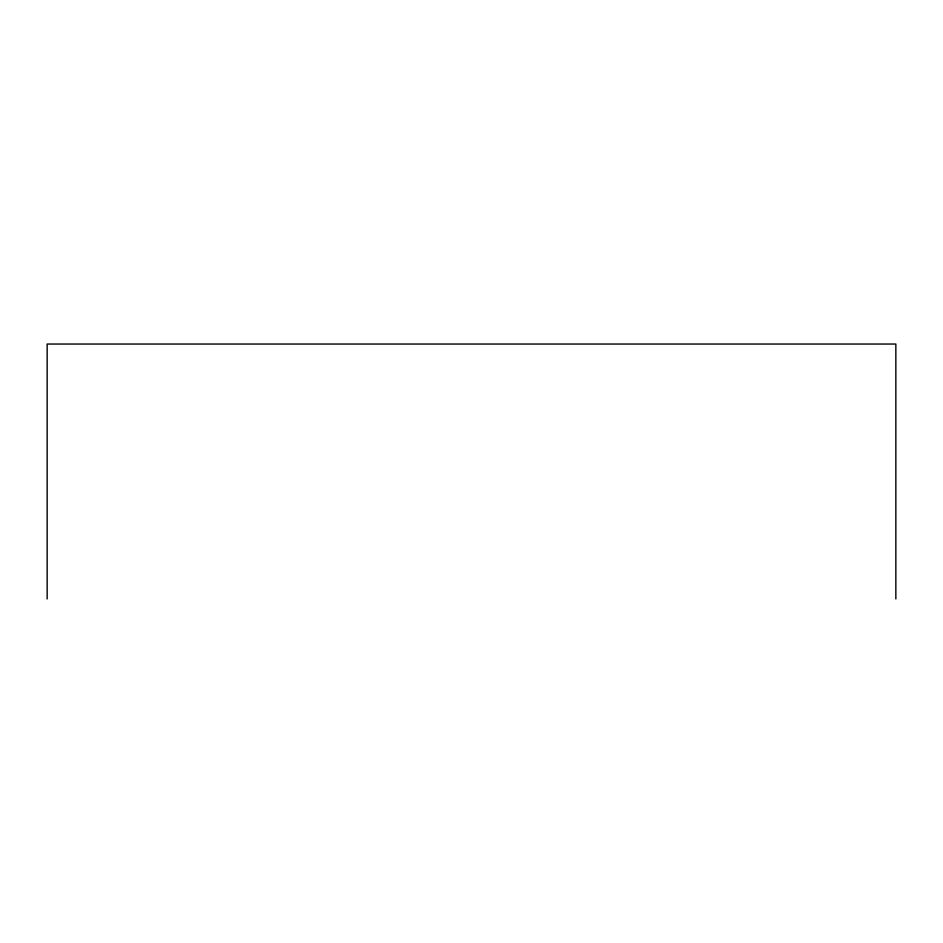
<?xml version="1.0" encoding="UTF-8"?>
<svg xmlns="http://www.w3.org/2000/svg" width="943" height="943" viewBox="0 0 943 943"><rect width="100%" height="100%" fill="white"/><g stroke="black" fill="none" stroke-linecap="round" stroke-linejoin="round"><path stroke-width="1.41" d="M895.85 598.958L895.85 344.042L47.15 344.042L47.15 598.958"/></g></svg>
